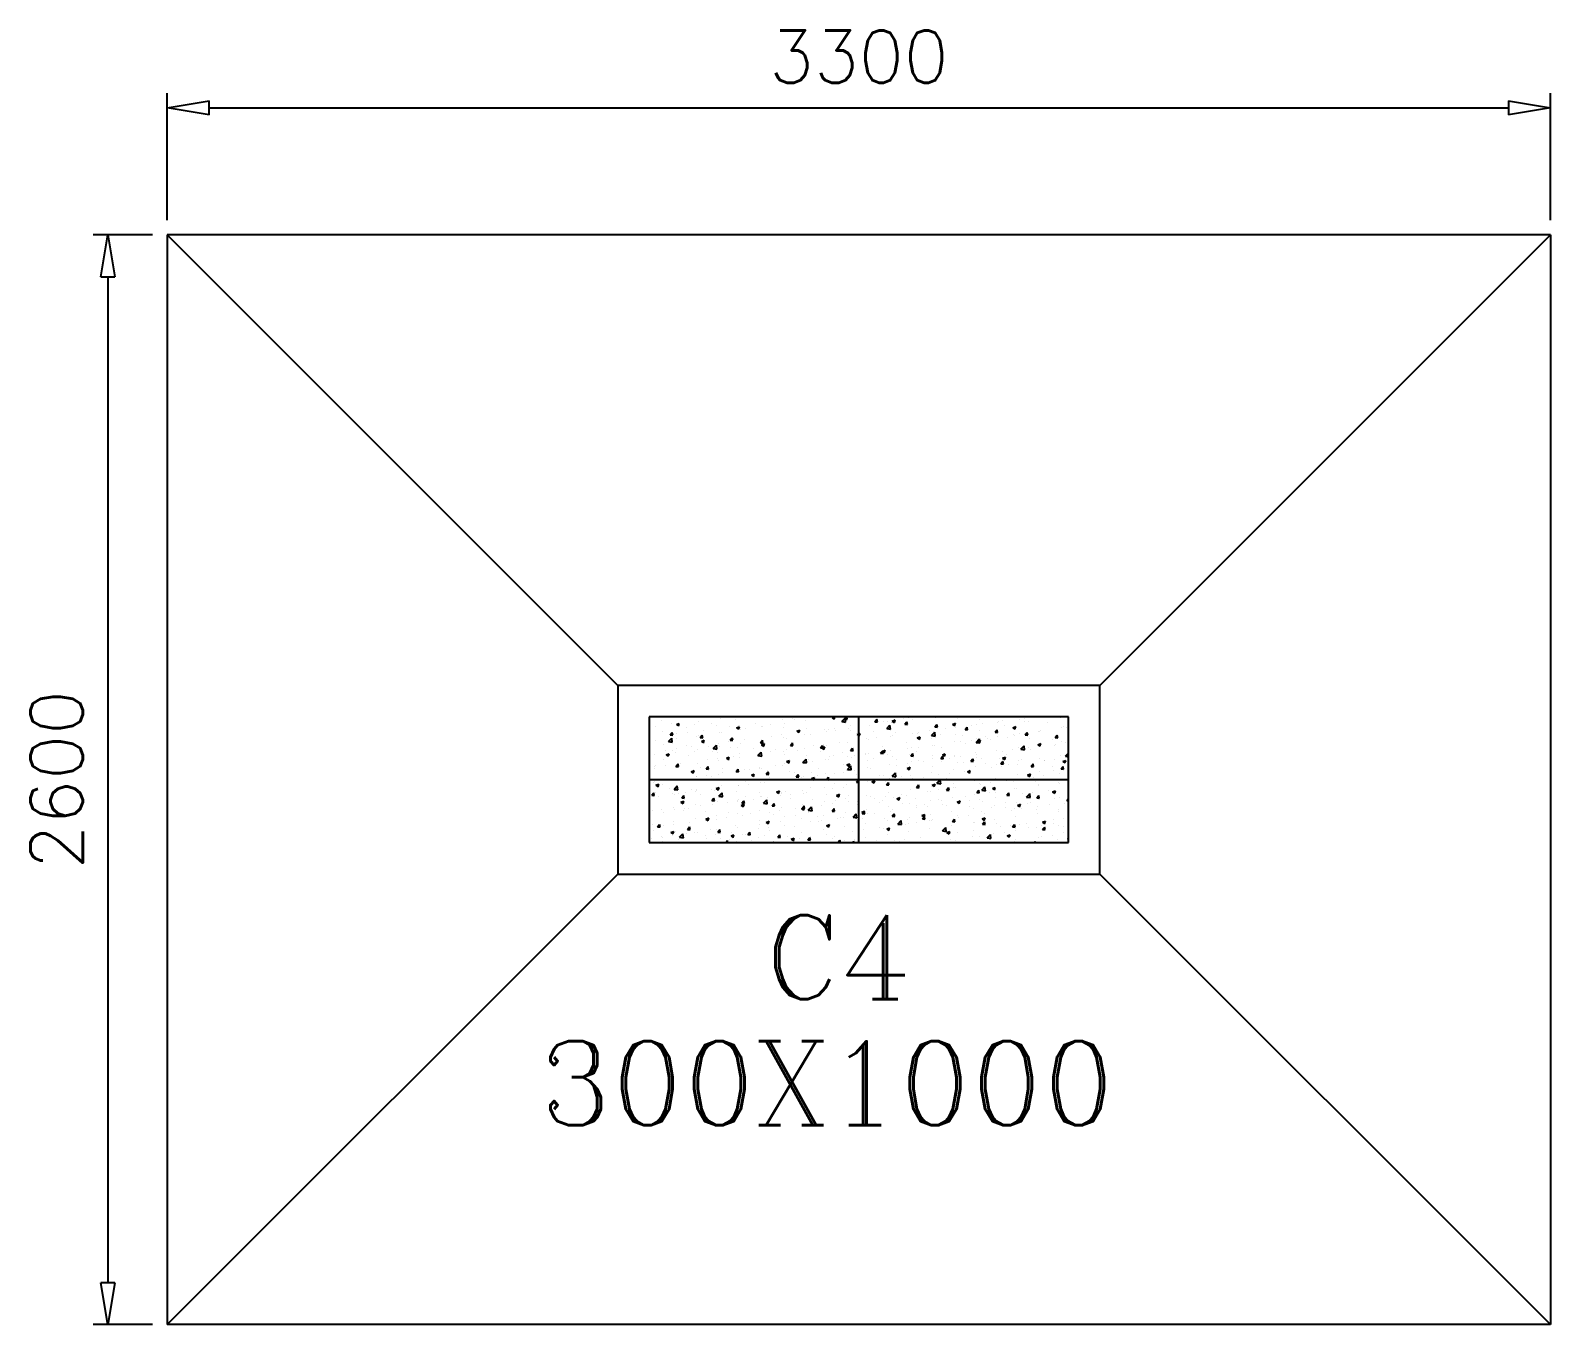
# Model space of a CAD drawing. Header units: millimetres. Extents: x 331487 to 517269, y 198509 to 399936.
# Drawn here: x 420098 to 423724, y 315104 to 318191 of the extents above; entities that cross this region are included whole.
import ezdxf

# ---------------------------------------------------------------- set-up
doc = ezdxf.new("R2010")
doc.units = ezdxf.units.MM
doc.header["$MEASUREMENT"] = 0
doc.layers.add('COLUMN', color=6, linetype='Continuous')
doc.layers.add('FOOTING', color=5, linetype='Continuous')
doc.styles.add('RC', font='romanc.shx', dxfattribs={"height": 200})
doc.styles.add('RO', font='romans.shx', dxfattribs={"height": 125})

# ---------------------------------------------------------------- blocks, each defined once
blk = doc.blocks.new('_ClosedBlank')
at = {"color": 0, "linetype": 'ByBlock', "lineweight": -2}
for p, q in [((-1, 0.167), (0, 0)), ((-1, 0.167), (-1, -0.167)), ((0, 0), (-1, -0.167))]:
    blk.add_line(p, q, dxfattribs=at)

msp = doc.modelspace()

# ---------------------------------------------------------------- linework, layer by layer
at = {"layer": 'COLUMN'}
for p, q in [((422574.3, 316553.5), (421574.3, 316553.5)), ((421574.3, 316553.5), (421574.3, 316253.5)), ((422574.3, 316253.5), (422574.3, 316553.5)), ((421574.3, 316253.5), (422574.3, 316253.5))]:
    msp.add_line(p, q, dxfattribs=at)
at = {"layer": 'COLUMN', "color": 2, "linetype": 'Continuous'}
for p, q in [((421602.8, 316544.4), (421602.8, 316544.4)), ((421665.9, 316552.7), (421665.9, 316552.7)), ((421692.2, 316543.3), (421692.2, 316543.3)), ((421743.5, 316550.3), (421743.5, 316550.3)), ((421780.2, 316548.3), (421780.2, 316548.3)), ((421891.7, 316546.5), (421891.7, 316546.5)), ((421916.8, 316549.7), (421916.8, 316549.7)), ((421920.8, 316546.4), (421920.8, 316546.4)), ((421946.6, 316544.4), (421946.6, 316544.4)), ((421998.6, 316551.9), (421998.6, 316551.9)), ((422010.3, 316551.5), (422015.5, 316553.5)), ((422010.3, 316551.5), (422015.3, 316548.2)), ((422015.3, 316548.2), (422017.1, 316553.5)), ((422033.8, 316542.3), (422041.6, 316550.4)), ((422033.8, 316542.3), (422042.7, 316540.9)), ((422040.6, 316548.3), (422045, 316553.5)), ((422040.6, 316548.3), (422046.6, 316547.8)), ((422042.7, 316540.9), (422041.6, 316550.4)), ((422046.6, 316547.8), (422045.6, 316553.5)), ((422112.4, 316542), (422117.2, 316547.8)), ((422118.4, 316541.5), (422117.2, 316547.8)), ((422142.6, 316543.5), (422142.6, 316543.5)), ((422154, 316543.5), (422161, 316546.2)), ((422154, 316543.5), (422159, 316540.2)), ((422159, 316540.2), (422161, 316546.2)), ((422180.5, 316548.5), (422180.5, 316548.5)), ((422192.3, 316551.4), (422192.3, 316551.4)), ((422202.5, 316546.6), (422202.5, 316546.6)), ((422202.9, 316553.4), (422202.9, 316553.4)), ((422253, 316553), (422253, 316553)), ((422256.3, 316551.1), (422256.3, 316551.1)), ((422309.7, 316548.9), (422309.7, 316548.9)), ((422363, 316546.6), (422363, 316546.6)), ((422406.3, 316542.2), (422406.3, 316542.2)), ((422416.4, 316544.3), (422416.4, 316544.3)), ((422457.5, 316548.1), (422457.5, 316548.1)), ((422469.4, 316550.6), (422469.4, 316550.6)), ((422502.1, 316553.3), (422502.1, 316553.3)), ((422538.1, 316551.8), (422538.1, 316551.8)), ((422555.5, 316551), (422555.5, 316551)), ((421574.7, 316540.8), (421574.7, 316540.8)), ((421589.8, 316529.4), (421589.8, 316529.4)), ((421605.3, 316518.3), (421605.3, 316518.3)), ((421624.2, 316510.7), (421629, 316516.5)), ((421624.2, 316510.7), (421630.1, 316510.2)), ((421628.1, 316538.5), (421628.1, 316538.5)), ((421630.1, 316510.2), (421629, 316516.5)), ((421638.9, 316535.3), (421645.9, 316538)), ((421638.9, 316535.3), (421643.8, 316531.9)), ((421639.6, 316513.3), (421639.6, 316513.3)), ((421640.3, 316535.8), (421640.3, 316535.8)), ((421643.8, 316531.9), (421645.9, 316538)), ((421663.6, 316528.3), (421663.6, 316528.3)), ((421664.7, 316516.6), (421664.7, 316516.6)), ((421681.5, 316536.3), (421681.5, 316536.3)), ((421687.6, 316506.3), (421687.6, 316506.3)), ((421691, 316510), (421691, 316510)), ((421695.9, 316504.5), (421700.7, 316510.2)), ((421701.9, 316503.9), (421700.7, 316510.2)), ((421702.5, 316521.5), (421702.5, 316521.5)), ((421721.9, 316538.3), (421721.9, 316538.3)), ((421734.9, 316534), (421734.9, 316534)), ((421742.3, 316517.1), (421742.3, 316517.1)), ((421745.9, 316516.3), (421745.9, 316516.3)), ((421765.7, 316529.9), (421765.7, 316529.9)), ((421782.6, 316527.3), (421789.6, 316530)), ((421782.6, 316527.3), (421787.5, 316523.9)), ((421787.5, 316523.9), (421789.6, 316530)), ((421788.2, 316531.8), (421788.2, 316531.8)), ((421790.7, 316533.2), (421790.7, 316533.2)), ((421792.8, 316523.5), (421792.8, 316523.5)), ((421804.2, 316526.3), (421804.2, 316526.3)), ((421828.6, 316538.1), (421828.6, 316538.1)), ((421841.6, 316529.5), (421841.6, 316529.5)), ((421844.8, 316531), (421844.8, 316531)), ((421862.5, 316536.4), (421862.5, 316536.4)), ((421865.4, 316507), (421865.4, 316507)), ((421890.5, 316510.3), (421890.5, 316510.3)), ((421895, 316527.2), (421895, 316527.2)), ((421896.1, 316538), (421896.1, 316538)), ((421926.3, 316519.3), (421933.3, 316522)), ((421926.3, 316519.3), (421931.3, 316515.9)), ((421928.3, 316515.3), (421928.3, 316515.3)), ((421931.3, 316515.9), (421933.3, 316522)), ((421945.4, 316511.1), (421945.4, 316511.1)), ((421948.4, 316525), (421948.4, 316525)), ((421959, 316511.4), (421959, 316511.4)), ((421991.5, 316523.6), (421991.5, 316523.6)), ((421997.4, 316518.6), (421997.4, 316518.6)), ((422001.8, 316522.7), (422001.8, 316522.7)), ((422016.5, 316526.9), (422016.5, 316526.9)), ((422017.4, 316521.4), (422017.4, 316521.4)), ((422048.7, 316525.7), (422048.7, 316525.7)), ((422054.4, 316531.9), (422054.4, 316531.9)), ((422055.2, 316520.5), (422055.2, 316520.5)), ((422070, 316511.3), (422077, 316514)), ((422070, 316511.3), (422075, 316507.9)), ((422075, 316507.9), (422077, 316514)), ((422075.7, 316531.4), (422075.7, 316531.4)), ((422099.2, 316532.1), (422099.2, 316532.1)), ((422108.5, 316518.2), (422108.5, 316518.2)), ((422112.4, 316542), (422118.4, 316541.5)), ((422117.6, 316540.2), (422117.6, 316540.2)), ((422134, 316541.4), (422134, 316541.4)), ((422140.6, 316525.7), (422148.3, 316533.9)), ((422140.6, 316525.8), (422149.5, 316524.4)), ((422149.5, 316524.4), (422148.4, 316533.9)), ((422149.9, 316506.3), (422149.9, 316506.3)), ((422151.2, 316539.5), (422151.2, 316539.5)), ((422154.2, 316509), (422154.2, 316509)), ((422161.9, 316516), (422161.9, 316516)), ((422184.1, 316535.8), (422188.9, 316541.5)), ((422184.1, 316535.8), (422190.1, 316535.2)), ((422190.1, 316535.2), (422188.9, 316541.5)), ((422201.3, 316513.3), (422201.3, 316513.3)), ((422213.7, 316503.3), (422220.7, 316505.9)), ((422215.3, 316513.7), (422215.3, 316513.7)), ((422217.3, 316517.4), (422217.3, 316517.4)), ((422218.7, 316499.9), (422220.7, 316505.9)), ((422242.4, 316520.7), (422242.4, 316520.7)), ((422247.3, 316509.2), (422255.1, 316517.3)), ((422247.3, 316509.2), (422256.2, 316507.8)), ((422251.8, 316519.7), (422251.8, 316519.7)), ((422256.2, 316507.8), (422255.1, 316517.3)), ((422255.8, 316529.5), (422260.6, 316535.2)), ((422255.8, 316529.5), (422261.8, 316529)), ((422261.8, 316529), (422260.6, 316535.2)), ((422268.7, 316511.5), (422268.7, 316511.5)), ((422280.2, 316525.6), (422280.2, 316525.6)), ((422297.7, 316535.5), (422304.7, 316538.2)), ((422297.7, 316535.5), (422302.7, 316532.2)), ((422302.7, 316532.2), (422304.7, 316538.2)), ((422303.7, 316527.2), (422303.7, 316527.2)), ((422304.8, 316511.8), (422304.8, 316511.8)), ((422322.1, 316509.2), (422322.1, 316509.2)), ((422327.6, 316523.2), (422332.4, 316528.9)), ((422327.6, 316523.2), (422333.5, 316522.7)), ((422333.5, 316522.7), (422332.4, 316528.9)), ((422343.4, 316534), (422343.4, 316534)), ((422355.1, 316534.2), (422355.1, 316534.2)), ((422363.1, 316521.8), (422363.1, 316521.8)), ((422368.4, 316537.3), (422368.4, 316537.3)), ((422375.4, 316506.9), (422375.4, 316506.9)), ((422399.3, 316516.9), (422404.1, 316522.7)), ((422399.3, 316516.9), (422405.3, 316516.4)), ((422405.3, 316516.4), (422404.1, 316522.7)), ((422404.4, 316507.4), (422404.4, 316507.4)), ((422405.6, 316540.6), (422405.6, 316540.6)), ((422421.5, 316531.8), (422421.5, 316531.8)), ((422441.4, 316527.5), (422448.5, 316530.2)), ((422441.4, 316527.5), (422446.4, 316524.1)), ((422443.1, 316511.1), (422443.1, 316511.1)), ((422445.4, 316509.8), (422445.4, 316509.8)), ((422446.4, 316524.1), (422448.4, 316530.2)), ((422456.3, 316514.9), (422456.3, 316514.9)), ((422468.2, 316514.4), (422468.2, 316514.4)), ((422469.8, 316542.1), (422469.8, 316542.1)), ((422471, 316510.7), (422475.8, 316516.4)), ((422471, 316510.7), (422477, 316510.1)), ((422477, 316510.1), (422475.8, 316516.4)), ((422479.8, 316541.8), (422479.8, 316541.8)), ((422503.7, 316519.8), (422503.7, 316519.8)), ((422506, 316519.4), (422506, 316519.4)), ((422507.6, 316521.9), (422507.6, 316521.9)), ((422523.2, 316539.8), (422523.2, 316539.8)), ((422542.7, 316504.4), (422547.6, 316510.1)), ((422548.7, 316503.9), (422547.5, 316510.1)), ((422558.2, 316528.3), (422558.2, 316528.3)), ((422562.1, 316529.8), (422562.1, 316529.8)), ((422569.2, 316527.7), (422569.2, 316527.7)), ((421576.3, 316476.2), (421576.3, 316476.2)), ((421576.5, 316504.9), (421576.5, 316504.9)), ((421588.5, 316496.1), (421588.5, 316496.1)), ((421608.6, 316487.4), (421608.6, 316487.4)), ((421613.3, 316473.8), (421613.3, 316473.8)), ((421620.2, 316494.5), (421628, 316502.7)), ((421620.2, 316494.5), (421629.1, 316493.2)), ((421629.1, 316493.2), (421628, 316502.7)), ((421629.2, 316496.3), (421629.2, 316496.3)), ((421629.7, 316474), (421629.7, 316474)), ((421638.3, 316477.1), (421638.3, 316477.1)), ((421639.1, 316502.5), (421639.1, 316502.5)), ((421662, 316485.2), (421662, 316485.2)), ((421676.2, 316482.1), (421676.2, 316482.1)), ((421683.1, 316471.7), (421683.1, 316471.7)), ((421689.8, 316476.7), (421689.8, 316476.7)), ((421695.9, 316504.5), (421701.9, 316503.9)), ((421698.6, 316495), (421705.6, 316497.7)), ((421698.6, 316495), (421703.5, 316491.7)), ((421703.5, 316491.7), (421705.6, 316497.7)), ((421715.4, 316482.9), (421715.4, 316482.9)), ((421725.8, 316471.3), (421725.8, 316471.3)), ((421726.9, 316478), (421734.7, 316486.1)), ((421726.9, 316478), (421735.8, 316476.6)), ((421735.8, 316476.6), (421734.7, 316486.1)), ((421739.4, 316490.4), (421739.4, 316490.4)), ((421741.1, 316483.8), (421741.1, 316483.8)), ((421764.4, 316493.7), (421764.4, 316493.7)), ((421767.6, 316498.2), (421772.4, 316503.9)), ((421767.6, 316498.2), (421773.6, 316497.7)), ((421768.8, 316480.7), (421768.8, 316480.7)), ((421773.6, 316497.7), (421772.4, 316503.9)), ((421784.1, 316481.3), (421784.1, 316481.3)), ((421791.6, 316490.2), (421791.6, 316490.2)), ((421802.3, 316498.7), (421802.3, 316498.7)), ((421822.2, 316478.4), (421822.2, 316478.4)), ((421839.3, 316491.9), (421844.2, 316497.7)), ((421839.3, 316491.9), (421845.3, 316491.4)), ((421842.3, 316487), (421849.3, 316489.7)), ((421842.3, 316487), (421847.2, 316483.7)), ((421842.4, 316491.3), (421842.4, 316491.3)), ((421843.6, 316497.7), (421843.6, 316497.7)), ((421845.3, 316491.4), (421844.2, 316497.7)), ((421847.2, 316483.7), (421849.3, 316489.7)), ((421864.2, 316470.9), (421864.2, 316470.9)), ((421875.5, 316476.1), (421875.5, 316476.1)), ((421893.7, 316471.4), (421893.7, 316471.4)), ((421894.9, 316504.7), (421894.9, 316504.7)), ((421900.7, 316501.4), (421900.7, 316501.4)), ((421902, 316475.9), (421902, 316475.9)), ((421911.1, 316485.6), (421915.9, 316491.4)), ((421911.1, 316485.6), (421917, 316485.1)), ((421917, 316485.1), (421915.9, 316491.4)), ((421928.9, 316473.9), (421928.9, 316473.9)), ((421944.2, 316477.8), (421944.2, 316477.8)), ((421965.2, 316484.2), (421965.2, 316484.2)), ((421982.3, 316471.6), (421982.3, 316471.6)), ((421982.8, 316479.4), (421987.6, 316485.1)), ((421982.8, 316479.4), (421988.8, 316478.8)), ((421986, 316479), (421993, 316481.7)), ((421986, 316479), (421991, 316475.7)), ((421988.8, 316478.8), (421987.6, 316485.1)), ((421990.2, 316487.5), (421990.2, 316487.5)), ((421990.9, 316475.7), (421993, 316481.7)), ((421996.1, 316485.3), (421996.1, 316485.3)), ((422028.1, 316492.4), (422028.1, 316492.4)), ((422047.5, 316492.4), (422047.5, 316492.4)), ((422054.5, 316473.1), (422059.3, 316478.8)), ((422054.5, 316473.1), (422060.5, 316472.6)), ((422060.5, 316472.6), (422059.3, 316478.8)), ((422071.5, 316471.7), (422071.5, 316471.7)), ((422091.3, 316500.8), (422091.3, 316500.8)), ((422098, 316498.8), (422098, 316498.8)), ((422116.3, 316504.1), (422116.3, 316504.1)), ((422126.2, 316466.8), (422131.1, 316472.6)), ((422129.7, 316471), (422136.7, 316473.7)), ((422129.7, 316471), (422134.7, 316467.7)), ((422129.9, 316481.7), (422129.9, 316481.7)), ((422132.2, 316466.3), (422131.1, 316472.6)), ((422134.7, 316467.7), (422136.7, 316473.7)), ((422148.7, 316473), (422148.7, 316473)), ((422188.2, 316491.7), (422188.2, 316491.7)), ((422191, 316477.9), (422191, 316477.9)), ((422200.1, 316480), (422200.1, 316480)), ((422212.1, 316469.8), (422212.1, 316469.8)), ((422213.7, 316503.3), (422218.7, 316499.9)), ((422216, 316481.2), (422216, 316481.2)), ((422246.5, 316501.8), (422246.5, 316501.8)), ((422250.6, 316486.4), (422250.6, 316486.4)), ((422253.9, 316486.2), (422253.9, 316486.2)), ((422270.5, 316479.8), (422270.5, 316479.8)), ((422302.5, 316493.9), (422302.5, 316493.9)), ((422317.1, 316494.5), (422317.1, 316494.5)), ((422328.8, 316489.8), (422328.8, 316489.8)), ((422342.1, 316497.8), (422342.1, 316497.8)), ((422353.9, 316501), (422353.9, 316501)), ((422354, 316492.6), (422361.8, 316500.8)), ((422354, 316492.6), (422362.9, 316491.3)), ((422357.4, 316495.3), (422364.4, 316497.9)), ((422357.4, 316495.3), (422362.4, 316491.9)), ((422362.9, 316491.3), (422361.8, 316500.8)), ((422362.4, 316491.9), (422364.4, 316497.9)), ((422380, 316502.8), (422380, 316502.8)), ((422387.1, 316499.8), (422387.1, 316499.8)), ((422403.2, 316474.1), (422403.2, 316474.1)), ((422416.8, 316471.7), (422416.8, 316471.7)), ((422428.8, 316504.7), (422428.8, 316504.7)), ((422441.9, 316475), (422441.9, 316475)), ((422455.1, 316481.6), (422455.1, 316481.6)), ((422460.7, 316476.1), (422468.5, 316484.2)), ((422460.7, 316476.1), (422469.6, 316474.7)), ((422469.6, 316474.7), (422468.5, 316484.2)), ((422479.7, 316480), (422479.7, 316480)), ((422482.2, 316502.4), (422482.2, 316502.4)), ((422483.6, 316474.8), (422483.6, 316474.8)), ((422501.1, 316487.2), (422508.1, 316489.9)), ((422501.1, 316487.2), (422506.1, 316483.9)), ((422506.1, 316483.9), (422508.1, 316489.9)), ((422506.4, 316488.6), (422506.4, 316488.6)), ((422535.6, 316500.2), (422535.6, 316500.2)), ((422541.9, 316484.8), (422541.9, 316484.8)), ((422542.7, 316504.4), (422548.7, 316503.9)), ((422542.9, 316488.3), (422542.9, 316488.3)), ((422556.9, 316495), (422556.9, 316495)), ((422567.9, 316491.6), (422567.9, 316491.6)), ((421587, 316434.4), (421587, 316434.4)), ((421587.3, 316462.8), (421587.3, 316462.8)), ((421588.7, 316436.6), (421588.7, 316436.6)), ((421609.1, 316451.3), (421609.1, 316451.3)), ((421612, 316437.7), (421612, 316437.7)), ((421614.5, 316462.8), (421621.5, 316465.5)), ((421614.5, 316462.8), (421619.5, 316459.4)), ((421619.5, 316459.4), (421621.5, 316465.5)), ((421636.6, 316435.9), (421636.6, 316435.9)), ((421637.8, 316469.2), (421637.8, 316469.2)), ((421638, 316435.5), (421642.9, 316441.3)), ((421638, 316435.5), (421644, 316435)), ((421642.1, 316434.3), (421642.1, 316434.3)), ((421644, 316435), (421642.9, 316441.3)), ((421649.9, 316442.7), (421649.9, 316442.7)), ((421667.4, 316461.3), (421667.4, 316461.3)), ((421688.6, 316443.4), (421688.6, 316443.4)), ((421709.8, 316429.2), (421714.6, 316435)), ((421713.1, 316451), (421713.1, 316451)), ((421715.7, 316428.7), (421714.6, 316435)), ((421736.5, 316469.5), (421736.5, 316469.5)), ((421738.1, 316454.3), (421738.1, 316454.3)), ((421739.9, 316450.5), (421739.9, 316450.5)), ((421758.2, 316454.8), (421765.2, 316457.5)), ((421758.2, 316454.8), (421763.2, 316451.4)), ((421763.2, 316451.4), (421765.2, 316457.5)), ((421776, 316459.3), (421776, 316459.3)), ((421789.9, 316467.2), (421789.9, 316467.2)), ((421790.4, 316456.9), (421790.4, 316456.9)), ((421833.6, 316461.4), (421841.4, 316469.6)), ((421833.6, 316461.4), (421842.5, 316460.1)), ((421839.1, 316467.6), (421839.1, 316467.6)), ((421842.5, 316460.1), (421841.4, 316469.6)), ((421842.3, 316464.4), (421842.3, 316464.4)), ((421843.2, 316465), (421843.2, 316465)), ((421875.7, 316436.4), (421875.7, 316436.4)), ((421892.5, 316438.1), (421892.5, 316438.1)), ((421896.6, 316462.7), (421896.6, 316462.7)), ((421896.6, 316441.7), (421896.6, 316441.7)), ((421902, 316446.8), (421909, 316449.5)), ((421902, 316446.8), (421906.9, 316443.4)), ((421906.9, 316443.4), (421909, 316449.4)), ((421938.9, 316444.7), (421938.9, 316444.7)), ((421940.4, 316444.9), (421948.2, 316453)), ((421940.4, 316444.9), (421949.3, 316443.5)), ((421943, 316444.5), (421943, 316444.5)), ((421949.3, 316443.5), (421948.2, 316453)), ((421950, 316460.5), (421950, 316460.5)), ((421954.9, 316451.7), (421954.9, 316451.7)), ((421963.9, 316448), (421963.9, 316448)), ((421994.9, 316452), (421994.9, 316452)), ((422001.8, 316453), (422001.8, 316453)), ((422003.4, 316458.2), (422003.4, 316458.2)), ((422013.2, 316461.7), (422013.2, 316461.7)), ((422035.7, 316469.4), (422035.7, 316469.4)), ((422037.2, 316439.8), (422037.2, 316439.8)), ((422045.7, 316438.8), (422052.7, 316441.4)), ((422045.7, 316438.8), (422050.6, 316435.4)), ((422046.3, 316459.1), (422046.3, 316459.1)), ((422047.1, 316428.3), (422054.9, 316436.5)), ((422050.6, 316435.4), (422052.7, 316441.4)), ((422056, 316427), (422054.9, 316436.5)), ((422056.8, 316455.9), (422056.8, 316455.9)), ((422065, 316461.3), (422065, 316461.3)), ((422089.1, 316467.1), (422089.1, 316467.1)), ((422090, 316464.6), (422090, 316464.6)), ((422095.5, 316449.8), (422095.5, 316449.8)), ((422096.8, 316465.5), (422096.8, 316465.5)), ((422110.1, 316453.7), (422110.1, 316453.7)), ((422126.2, 316466.8), (422132.2, 316466.3)), ((422127.9, 316469.6), (422127.9, 316469.6)), ((422142.4, 316464.9), (422142.4, 316464.9)), ((422147.5, 316439.7), (422147.5, 316439.7)), ((422153.8, 316459.8), (422153.8, 316459.8)), ((422163.5, 316451.4), (422163.5, 316451.4)), ((422164.7, 316438.5), (422164.7, 316438.5)), ((422189.4, 316430.7), (422196.4, 316433.4)), ((422189.7, 316441.8), (422189.7, 316441.8)), ((422194.4, 316427.4), (422196.4, 316433.4)), ((422195.8, 316462.6), (422195.8, 316462.6)), ((422198, 316460.5), (422202.8, 316466.3)), ((422198, 316460.5), (422204, 316460)), ((422198.8, 316446.7), (422198.8, 316446.7)), ((422204, 316460), (422202.8, 316466.3)), ((422216.9, 316449.2), (422216.9, 316449.2)), ((422227.6, 316446.8), (422227.6, 316446.8)), ((422249.2, 316460.4), (422249.2, 316460.4)), ((422249.4, 316453.1), (422249.4, 316453.1)), ((422250.3, 316434.8), (422250.3, 316434.8)), ((422269.7, 316454.3), (422274.5, 316460)), ((422269.7, 316454.3), (422275.7, 316453.7)), ((422270.3, 316446.9), (422270.3, 316446.9)), ((422273.4, 316463), (422280.4, 316465.7)), ((422273.4, 316463), (422278.4, 316459.6)), ((422275.7, 316453.7), (422274.5, 316460)), ((422278.4, 316459.6), (422280.4, 316465.7)), ((422290.8, 316455.1), (422290.8, 316455.1)), ((422301.3, 316460.6), (422301.3, 316460.6)), ((422302.6, 316458.1), (422302.6, 316458.1)), ((422308.7, 316444.8), (422308.7, 316444.8)), ((422315.8, 316458.4), (422315.8, 316458.4)), ((422323.7, 316444.7), (422323.7, 316444.7)), ((422341.4, 316448), (422346.2, 316453.7)), ((422341.4, 316448), (422347.4, 316447.5)), ((422347.4, 316447.5), (422346.2, 316453.7)), ((422351.4, 316434.4), (422351.4, 316434.4)), ((422352.6, 316467.7), (422352.6, 316467.7)), ((422353.7, 316463.4), (422353.7, 316463.4)), ((422356, 316455.8), (422356, 316455.8)), ((422367, 316454.8), (422367, 316454.8)), ((422377.1, 316442.4), (422377.1, 316442.4)), ((422401.9, 316440.8), (422401.9, 316440.8)), ((422409.4, 316453.6), (422409.4, 316453.6)), ((422413.2, 316441.7), (422418, 316447.5)), ((422413.2, 316441.7), (422419.1, 316441.2)), ((422415.6, 316435.5), (422415.6, 316435.5)), ((422417.1, 316455), (422424.1, 316457.7)), ((422417.1, 316455), (422422.1, 316451.6)), ((422419.1, 316441.2), (422418, 316447.4)), ((422422.1, 316451.6), (422424.1, 316457.7)), ((422425.3, 316464.8), (422425.3, 316464.8)), ((422430.4, 316440.2), (422430.4, 316440.2)), ((422453.4, 316440.5), (422453.4, 316440.5)), ((422453.9, 316448.3), (422453.9, 316448.3)), ((422462.7, 316451.3), (422462.7, 316451.3)), ((422483.8, 316437.9), (422483.8, 316437.9)), ((422484.9, 316435.4), (422489.7, 316441.2)), ((422484.9, 316435.4), (422490.9, 316434.9)), ((422490.9, 316434.9), (422489.7, 316441.2)), ((422505.2, 316455.3), (422505.2, 316455.3)), ((422516.1, 316449.1), (422516.1, 316449.1)), ((422516.6, 316448.8), (422516.6, 316448.8)), ((422537.2, 316435.7), (422537.2, 316435.7)), ((422541.6, 316452.1), (422541.6, 316452.1)), ((422555.7, 316461.7), (422555.7, 316461.7)), ((422556.6, 316429.2), (422561.4, 316434.9)), ((422560.8, 316447), (422567.8, 316449.7)), ((422560.8, 316447), (422565.8, 316443.6)), ((422562.6, 316428.6), (422561.4, 316434.9)), ((422565.8, 316443.6), (422567.8, 316449.7)), ((422567.5, 316459.5), (422574.3, 316466.7)), ((422567.5, 316459.5), (422574.3, 316458.5)), ((422569.5, 316446.8), (422569.5, 316446.8)), ((421585.7, 316398.2), (421585.7, 316398.2)), ((421586.1, 316429.5), (421586.1, 316429.5)), ((421623.6, 316403.2), (421623.6, 316403.2)), ((421635.4, 316402.7), (421635.4, 316402.7)), ((421663.3, 316401.6), (421663.3, 316401.6)), ((421674.2, 316422.5), (421681.2, 316425.2)), ((421674.2, 316422.5), (421679.2, 316419.2)), ((421679.2, 316419.2), (421681.2, 316425.2)), ((421686.8, 316411.5), (421686.8, 316411.5)), ((421687.3, 316410.1), (421687.3, 316410.1)), ((421695.5, 316432.1), (421695.5, 316432.1)), ((421709.8, 316429.2), (421715.7, 316428.7)), ((421711.8, 316414.8), (421711.8, 316414.8)), ((421721.6, 316411.7), (421721.6, 316411.7)), ((421738.7, 316417.2), (421738.7, 316417.2)), ((421748.9, 316429.8), (421748.9, 316429.8)), ((421749.7, 316419.8), (421749.7, 316419.8)), ((421779.9, 316421.7), (421779.9, 316421.7)), ((421781.5, 316423), (421786.3, 316428.7)), ((421781.5, 316423), (421787.5, 316422.4)), ((421787.5, 316422.4), (421786.3, 316428.7)), ((421789.2, 316423.6), (421789.2, 316423.6)), ((421802.3, 316427.6), (421802.3, 316427.6)), ((421803.9, 316399.7), (421803.9, 316399.7)), ((421812.8, 316428.1), (421812.8, 316428.1)), ((421817.9, 316414.5), (421824.9, 316417.2)), ((421817.9, 316414.5), (421822.9, 316411.2)), ((421822.9, 316411.2), (421824.9, 316417.2)), ((421837.9, 316431.4), (421837.9, 316431.4)), ((421838.3, 316431.7), (421838.3, 316431.7)), ((421839.9, 316397.8), (421839.9, 316397.8)), ((421841.1, 316431.1), (421841.1, 316431.1)), ((421853.2, 316416.7), (421858, 316422.4)), ((421853.2, 316416.7), (421859.2, 316416.2)), ((421855.6, 316425.3), (421855.6, 316425.3)), ((421859.2, 316416.2), (421858, 316422.4)), ((421862.2, 316409.7), (421862.2, 316409.7)), ((421891.3, 316404.8), (421891.3, 316404.8)), ((421909, 316423.1), (421909, 316423.1)), ((421912.6, 316405.3), (421912.6, 316405.3)), ((421920.5, 316419.7), (421920.5, 316419.7)), ((421924.9, 316410.4), (421929.8, 316416.2)), ((421924.9, 316410.4), (421930.9, 316409.9)), ((421930.9, 316409.9), (421929.8, 316416.2)), ((421937.6, 316408.6), (421937.6, 316408.6)), ((421941.8, 316411.2), (421941.8, 316411.2)), ((421961.6, 316406.5), (421968.6, 316409.2)), ((421961.6, 316406.5), (421966.6, 316403.1)), ((421962.4, 316420.8), (421962.4, 316420.8)), ((421966.6, 316403.1), (421968.6, 316409.2)), ((421975.5, 316413.6), (421975.5, 316413.6)), ((421978.9, 316429.7), (421978.9, 316429.7)), ((421993.7, 316418.7), (421993.7, 316418.7)), ((421996.7, 316404.1), (422001.5, 316409.9)), ((421996.7, 316404.1), (422002.7, 316403.6)), ((422002.6, 316403.6), (422001.5, 316409.9)), ((422015.8, 316418.6), (422015.8, 316418.6)), ((422038.6, 316421.9), (422038.6, 316421.9)), ((422045.1, 316425.8), (422045.1, 316425.8)), ((422047.1, 316428.3), (422056, 316427)), ((422063.7, 316425.2), (422063.7, 316425.2)), ((422068.4, 316397.9), (422073.2, 316403.6)), ((422068.4, 316397.9), (422074.4, 316397.3)), ((422069.2, 316416.3), (422069.2, 316416.3)), ((422074.4, 316397.3), (422073.2, 316403.6)), ((422075.4, 316404.8), (422075.4, 316404.8)), ((422094.3, 316398.9), (422094.3, 316398.9)), ((422095.6, 316432.2), (422095.6, 316432.2)), ((422101.6, 316430.2), (422101.6, 316430.2)), ((422105.4, 316398.5), (422112.4, 316401.2)), ((422105.4, 316398.5), (422110.3, 316395.1)), ((422110.3, 316395.1), (422112.4, 316401.2)), ((422122.5, 316414), (422122.5, 316414)), ((422133.7, 316414.8), (422133.7, 316414.8)), ((422138.4, 316399), (422138.4, 316399)), ((422140.1, 316391.6), (422144.9, 316397.3)), ((422146.1, 316391.1), (422144.9, 316397.3)), ((422146.3, 316406.4), (422146.3, 316406.4)), ((422153.8, 316411.8), (422161.6, 316419.9)), ((422153.8, 316411.8), (422162.7, 316410.4)), ((422162.7, 316410.4), (422161.6, 316419.9)), ((422163.4, 316402.3), (422163.4, 316402.3)), ((422175.9, 316411.8), (422175.9, 316411.8)), ((422189.4, 316430.7), (422194.4, 316427.4)), ((422192, 316424.8), (422192, 316424.8)), ((422197.6, 316413.4), (422197.6, 316413.4)), ((422201.3, 316407.3), (422201.3, 316407.3)), ((422229.3, 316409.5), (422229.3, 316409.5)), ((422248.1, 316419.8), (422248.1, 316419.8)), ((422260.5, 316395.2), (422268.3, 316403.4)), ((422264.5, 316415.6), (422264.5, 316415.6)), ((422269.4, 316393.9), (422268.3, 316403.4)), ((422282.7, 316407.3), (422282.7, 316407.3)), ((422289.5, 316418.9), (422289.5, 316418.9)), ((422300.1, 316427.3), (422300.1, 316427.3)), ((422327.4, 316423.9), (422327.4, 316423.9)), ((422333.1, 316422.7), (422340.1, 316425.4)), ((422333.1, 316422.7), (422338.1, 316419.4)), ((422336.1, 316405), (422336.1, 316405)), ((422338.1, 316419.4), (422340.1, 316425.4)), ((422350.2, 316401.1), (422350.2, 316401.1)), ((422389.5, 316402.8), (422389.5, 316402.8)), ((422390.5, 316432.2), (422390.5, 316432.2)), ((422400.7, 316407.5), (422400.7, 316407.5)), ((422421.2, 316405.2), (422421.2, 316405.2)), ((422427.1, 316401.1), (422427.1, 316401.1)), ((422442.8, 316400.5), (422442.8, 316400.5)), ((422452.7, 316415), (422452.7, 316415)), ((422476.8, 316414.7), (422483.8, 316417.4)), ((422476.8, 316414.7), (422481.8, 316411.4)), ((422479.5, 316415.2), (422479.5, 316415.2)), ((422481.8, 316411.4), (422483.8, 316417.4)), ((422490.3, 316409.4), (422490.3, 316409.4)), ((422496.2, 316398.3), (422496.2, 316398.3)), ((422504, 316422), (422504, 316422)), ((422515.3, 316412.7), (422515.3, 316412.7)), ((422537.8, 316425.2), (422537.8, 316425.2)), ((422553.2, 316417.7), (422553.2, 316417.7)), ((422554.5, 316428.4), (422554.5, 316428.4)), ((422556.6, 316429.2), (422562.6, 316428.6)), ((422561.8, 316403.2), (422561.8, 316403.2)), ((421580.2, 316366.6), (421585, 316372.3)), ((421580.2, 316366.6), (421586.2, 316366.1)), ((421583.7, 316363), (421583.7, 316363)), ((421584.9, 316396.2), (421584.9, 316396.2)), ((421586.2, 316366), (421585, 316372.3)), ((421590.2, 316390.3), (421597.2, 316393)), ((421590.2, 316390.3), (421595.2, 316386.9)), ((421590.3, 316372.1), (421590.3, 316372.1)), ((421595.2, 316386.9), (421597.2, 316393)), ((421597.3, 316363.8), (421597.3, 316363.8)), ((421605, 316391.6), (421605, 316391.6)), ((421622.6, 316383.2), (421622.6, 316383.2)), ((421629, 316369.7), (421629, 316369.7)), ((421633.5, 316380.6), (421641.2, 316388.7)), ((421633.5, 316380.6), (421642.4, 316379.2)), ((421634.2, 316369.4), (421634.2, 316369.4)), ((421642.4, 316379.2), (421641.2, 316388.7)), ((421643.7, 316369.8), (421643.7, 316369.8)), ((421651.9, 316360.3), (421656.7, 316366)), ((421657.9, 316359.8), (421656.7, 316366)), ((421660.5, 316372.1), (421660.5, 316372.1)), ((421676, 316381), (421676, 316381)), ((421685.5, 316375.4), (421685.5, 316375.4)), ((421686.1, 316376.9), (421686.1, 316376.9)), ((421687.3, 316379.7), (421687.3, 316379.7)), ((421697.1, 316367.6), (421697.1, 316367.6)), ((421723.4, 316380.4), (421723.4, 316380.4)), ((421729.4, 316378.7), (421729.4, 316378.7)), ((421733.9, 316382.3), (421740.9, 316384.9)), ((421733.9, 316382.3), (421738.9, 316378.9)), ((421737.5, 316383.9), (421737.5, 316383.9)), ((421738.9, 316378.9), (421740.9, 316384.9)), ((421740.2, 316364), (421748, 316372.1)), ((421740.2, 316364), (421749.1, 316362.7)), ((421745.6, 316389.7), (421745.6, 316389.7)), ((421749.1, 316362.7), (421748, 316372.2)), ((421750.5, 316365.3), (421750.5, 316365.3)), ((421782.8, 316376.5), (421782.8, 316376.5)), ((421786.5, 316388.7), (421786.5, 316388.7)), ((421788, 316390.3), (421788, 316390.3)), ((421803.9, 316363), (421803.9, 316363)), ((421811.6, 316392), (421811.6, 316392)), ((421836.2, 316374.2), (421836.2, 316374.2)), ((421838.7, 316364.5), (421838.7, 316364.5)), ((421842.1, 316364.7), (421842.1, 316364.7)), ((421849.4, 316397), (421849.4, 316397)), ((421877.6, 316374.2), (421884.6, 316376.9)), ((421877.6, 316374.2), (421882.6, 316370.9)), ((421882.6, 316370.9), (421884.6, 316376.9)), ((421886.3, 316365.8), (421886.3, 316365.8)), ((421889.5, 316372), (421889.5, 316372)), ((421890, 316371.6), (421890, 316371.6)), ((421900.4, 316374.7), (421900.4, 316374.7)), ((421911.3, 316369.1), (421911.3, 316369.1)), ((421940.6, 316378), (421940.6, 316378)), ((421942.9, 316369.7), (421942.9, 316369.7)), ((421949.2, 316374.1), (421949.2, 316374.1)), ((421958.7, 316384.7), (421958.7, 316384.7)), ((421992.5, 316385.5), (421992.5, 316385.5)), ((421996.3, 316367.5), (421996.3, 316367.5)), ((422012.3, 316382.4), (422012.3, 316382.4)), ((422017.1, 316394.7), (422017.1, 316394.7)), ((422021.3, 316366.2), (422028.3, 316368.9)), ((422021.3, 316366.2), (422026.3, 316362.9)), ((422026.3, 316362.9), (422028.3, 316368.9)), ((422037.4, 316385.7), (422037.4, 316385.7)), ((422043.8, 316392.5), (422043.8, 316392.5)), ((422049.7, 316365.2), (422049.7, 316365.2)), ((422075.2, 316390.7), (422075.2, 316390.7)), ((422093.1, 316365.6), (422093.1, 316365.6)), ((422103.1, 316362.9), (422103.1, 316362.9)), ((422137.1, 316362.9), (422137.1, 316362.9)), ((422140.1, 316391.6), (422146.1, 316391.1)), ((422145.1, 316373.1), (422145.1, 316373.1)), ((422165.1, 316358.2), (422172.1, 316360.9)), ((422170, 316354.9), (422172, 316360.9)), ((422175, 316367.9), (422175, 316367.9)), ((422187.9, 316365.1), (422187.9, 316365.1)), ((422196.4, 316380.1), (422196.4, 316380.1)), ((422211.9, 316385.3), (422216.7, 316391.1)), ((422211.9, 316385.3), (422217.8, 316384.8)), ((422217.8, 316384.8), (422216.7, 316391.1)), ((422238.2, 316376.2), (422238.2, 316376.2)), ((422246.2, 316375.1), (422246.2, 316375.1)), ((422246.9, 316386.5), (422246.9, 316386.5)), ((422249.1, 316390.5), (422256.1, 316393.2)), ((422249.1, 316390.5), (422254, 316387.1)), ((422254, 316387.1), (422256.1, 316393.2)), ((422260.5, 316395.2), (422269.4, 316393.9)), ((422263.2, 316379.5), (422263.2, 316379.5)), ((422283.6, 316379), (422288.4, 316384.8)), ((422283.6, 316379), (422289.6, 316378.5)), ((422289.6, 316378.5), (422288.4, 316384.8)), ((422298.9, 316394), (422298.9, 316394)), ((422301.1, 316384.5), (422301.1, 316384.5)), ((422304.5, 316385.1), (422304.5, 316385.1)), ((422328.5, 316363.2), (422328.5, 316363.2)), ((422349, 316367.8), (422349, 316367.8)), ((422355.3, 316372.8), (422360.1, 316378.5)), ((422355.3, 316372.8), (422361.3, 316372.2)), ((422361.3, 316372.2), (422360.1, 316378.5)), ((422362.8, 316395.1), (422362.8, 316395.1)), ((422364.2, 316392.8), (422364.2, 316392.8)), ((422367.3, 316378.7), (422375.1, 316386.8)), ((422367.3, 316378.7), (422376.2, 316377.3)), ((422376.2, 316377.3), (422375.1, 316386.8)), ((422386.8, 316373.2), (422386.8, 316373.2)), ((422389.3, 316396.1), (422389.3, 316396.1)), ((422392.8, 316382.5), (422399.8, 316385.2)), ((422392.8, 316382.5), (422397.8, 316379.1)), ((422397.8, 316379.1), (422399.8, 316385.2)), ((422399.5, 316374.2), (422399.5, 316374.2)), ((422400.8, 316361.6), (422400.8, 316361.6)), ((422427, 316366.5), (422431.8, 316372.2)), ((422427, 316366.5), (422433, 316366)), ((422433, 316366), (422431.8, 316372.2)), ((422445.1, 316383.2), (422445.1, 316383.2)), ((422451.4, 316381.7), (422451.4, 316381.7)), ((422464, 316369.9), (422464, 316369.9)), ((422474, 316362.1), (422481.8, 316370.2)), ((422474, 316362.1), (422482.9, 316360.8)), ((422482.9, 316360.8), (422481.8, 316370.3)), ((422489, 316373.2), (422489, 316373.2)), ((422498.8, 316360.2), (422503.6, 316366)), ((422502.8, 316388.7), (422502.8, 316388.7)), ((422503.4, 316393.2), (422503.4, 316393.2)), ((422504.7, 316359.7), (422503.6, 316366)), ((422526.9, 316378.2), (422526.9, 316378.2)), ((422536.5, 316374.5), (422543.5, 316377.2)), ((422536.5, 316374.5), (422541.5, 316371.1)), ((422541.5, 316371.1), (422543.5, 316377.2)), ((422549.6, 316396), (422549.6, 316396)), ((422552.1, 316361.8), (422552.1, 316361.8)), ((422553.3, 316395.1), (422553.3, 316395.1)), ((421582.5, 316329.7), (421582.5, 316329.7)), ((421602.7, 316332.4), (421602.7, 316332.4)), ((421608.8, 316324.7), (421608.8, 316324.7)), ((421633, 316336.1), (421633, 316336.1)), ((421634.2, 316332.7), (421634.2, 316332.7)), ((421649.9, 316350), (421656.9, 316352.7)), ((421649.9, 316350), (421654.9, 316346.6)), ((421651.9, 316360.3), (421657.9, 316359.8)), ((421654.9, 316346.6), (421656.9, 316352.7)), ((421656.1, 316330.2), (421656.1, 316330.2)), ((421659.2, 316335.9), (421659.2, 316335.9)), ((421667.1, 316334.7), (421667.1, 316334.7)), ((421684.9, 316343.6), (421684.9, 316343.6)), ((421697.1, 316340.9), (421697.1, 316340.9)), ((421709.5, 316327.9), (421709.5, 316327.9)), ((421723.6, 316354), (421728.5, 316359.8)), ((421723.6, 316354), (421729.6, 316353.5)), ((421725.5, 316344.7), (421725.5, 316344.7)), ((421729.6, 316353.5), (421728.5, 316359.8)), ((421736.3, 316350.6), (421736.3, 316350.6)), ((421760.2, 316349.2), (421760.2, 316349.2)), ((421762.9, 316325.6), (421762.9, 316325.6)), ((421783.8, 316354.7), (421783.8, 316354.7)), ((421785.2, 316352.5), (421785.2, 316352.5)), ((421786.8, 316357), (421786.8, 316357)), ((421793.6, 316342), (421800.6, 316344.7)), ((421793.6, 316342), (421798.6, 316338.6)), ((421795.4, 316347.7), (421800.2, 316353.5)), ((421795.4, 316347.7), (421801.3, 316347.2)), ((421798.6, 316338.6), (421800.6, 316344.7)), ((421801.3, 316347.2), (421800.2, 316353.5)), ((421823.1, 316357.5), (421823.1, 316357.5)), ((421837.5, 316331.2), (421837.5, 316331.2)), ((421846.9, 316347.5), (421854.7, 316355.6)), ((421846.9, 316347.5), (421855.8, 316346.1)), ((421855.8, 316346.1), (421854.7, 316355.6)), ((421857.2, 316360.8), (421857.2, 316360.8)), ((421860, 316326.4), (421860, 316326.4)), ((421867.1, 316341.5), (421871.9, 316347.2)), ((421867.1, 316341.5), (421873.1, 316341)), ((421873.1, 316340.9), (421871.9, 316347.2)), ((421885, 316329.7), (421885, 316329.7)), ((421888.8, 316338.3), (421888.8, 316338.3)), ((421910.6, 316358.5), (421910.6, 316358.5)), ((421922.9, 316334.7), (421922.9, 316334.7)), ((421937.3, 316334), (421944.3, 316336.7)), ((421937.3, 316334), (421942.3, 316330.6)), ((421938.8, 316335.2), (421943.6, 316340.9)), ((421938.8, 316335.2), (421944.8, 316334.7)), ((421939.3, 316344.7), (421939.3, 316344.7)), ((421942.3, 316330.6), (421944.3, 316336.7)), ((421944.8, 316334.7), (421943.6, 316340.9)), ((421953.6, 316330.9), (421961.4, 316339)), ((421953.6, 316330.9), (421962.5, 316329.6)), ((421954.6, 316325.1), (421954.6, 316325.1)), ((421962.5, 316329.6), (421961.4, 316339)), ((421964, 316356.3), (421964, 316356.3)), ((421986, 316343), (421986, 316343)), ((421991.3, 316352.2), (421991.3, 316352.2)), ((422010.5, 316328.9), (422015.4, 316334.7)), ((422010.5, 316328.9), (422016.5, 316328.4)), ((422011.1, 316346.3), (422011.1, 316346.3)), ((422012.9, 316335.1), (422012.9, 316335.1)), ((422016.5, 316328.4), (422015.4, 316334.7)), ((422017.4, 316354), (422017.4, 316354)), ((422041.4, 316325.9), (422041.4, 316325.9)), ((422042.6, 316359.2), (422042.6, 316359.2)), ((422048.9, 316351.3), (422048.9, 316351.3)), ((422070.8, 316351.8), (422070.8, 316351.8)), ((422071.2, 316345.1), (422071.2, 316345.1)), ((422081, 316326), (422088, 316328.7)), ((422081, 316326), (422086, 316322.6)), ((422082.3, 316322.6), (422087.1, 316328.4)), ((422086, 316322.6), (422088, 316328.7)), ((422088.2, 316322.1), (422087.1, 316328.4)), ((422091.9, 316332.3), (422091.9, 316332.3)), ((422112.1, 316359.6), (422112.1, 316359.6)), ((422124.2, 316349.5), (422124.2, 316349.5)), ((422129.6, 316355.1), (422129.6, 316355.1)), ((422143.9, 316339.8), (422143.9, 316339.8)), ((422148.7, 316328.4), (422148.7, 316328.4)), ((422153.5, 316333.1), (422153.5, 316333.1)), ((422156.5, 316360.7), (422156.5, 316360.7)), ((422165.1, 316358.2), (422170, 316354.9)), ((422177.5, 316347.3), (422177.5, 316347.3)), ((422195.2, 316346.9), (422195.2, 316346.9)), ((422209.8, 316358.4), (422209.8, 316358.4)), ((422211.8, 316343.2), (422211.8, 316343.2)), ((422211.8, 316336.8), (422211.8, 316336.8)), ((422230.9, 316345), (422230.9, 316345)), ((422236.9, 316340), (422236.9, 316340)), ((422245.7, 316353.3), (422245.7, 316353.3)), ((422263.2, 316356.2), (422263.2, 316356.2)), ((422270.2, 316353.2), (422270.2, 316353.2)), ((422274.8, 316345), (422274.8, 316345)), ((422284.3, 316342.7), (422284.3, 316342.7)), ((422296.4, 316327.5), (422296.4, 316327.5)), ((422297.6, 316360.8), (422297.6, 316360.8)), ((422308.8, 316350.2), (422315.8, 316352.9)), ((422308.8, 316350.2), (422313.7, 316346.9)), ((422313.7, 316346.9), (422315.8, 316352.9)), ((422316.6, 316353.9), (422316.6, 316353.9)), ((422337.7, 316340.5), (422337.7, 316340.5)), ((422337.9, 316353.3), (422337.9, 316353.3)), ((422347.8, 316334.5), (422347.8, 316334.5)), ((422362.9, 316356.6), (422362.9, 316356.6)), ((422366.7, 316328.2), (422366.7, 316328.2)), ((422370, 316351.7), (422370, 316351.7)), ((422391.1, 316338.2), (422391.1, 316338.2)), ((422398.3, 316340.9), (422398.3, 316340.9)), ((422423.4, 316349.4), (422423.4, 316349.4)), ((422425, 316338.2), (422425, 316338.2)), ((422437.7, 316330.5), (422437.7, 316330.5)), ((422444.5, 316336), (422444.5, 316336)), ((422450.2, 316348.4), (422450.2, 316348.4)), ((422452.5, 316342.2), (422459.5, 316344.9)), ((422452.5, 316342.2), (422457.5, 316338.9)), ((422457.4, 316338.9), (422459.5, 316344.9)), ((422462.7, 316333.8), (422462.7, 316333.8)), ((422476.8, 316347.2), (422476.8, 316347.2)), ((422483.3, 316348.2), (422483.3, 316348.2)), ((422497.8, 316333.7), (422497.8, 316333.7)), ((422498.8, 316360.2), (422504.7, 316359.7)), ((422500.6, 316338.8), (422500.6, 316338.8)), ((422501.6, 316355.4), (422501.6, 316355.4)), ((422530.1, 316344.9), (422530.1, 316344.9)), ((422541.6, 316358.2), (422541.6, 316358.2)), ((422550.9, 316328.6), (422550.9, 316328.6)), ((422551.2, 316331.5), (422551.2, 316331.5)), ((422563.7, 316347.1), (422563.7, 316347.1)), ((422570.5, 316353.9), (422574.3, 316358.5)), ((422570.5, 316353.9), (422574.3, 316353.6)), ((421581.2, 316296.4), (421581.2, 316296.4)), ((421594.1, 316291.4), (421598.9, 316297.1)), ((421594.1, 316291.4), (421600, 316290.8)), ((421600, 316290.8), (421598.9, 316297.1)), ((421607.8, 316293.2), (421607.8, 316293.2)), ((421631.8, 316302.8), (421631.8, 316302.8)), ((421632.9, 316296.5), (421632.9, 316296.5)), ((421665.8, 316285.1), (421670.6, 316290.8)), ((421671.8, 316284.6), (421670.6, 316290.8)), ((421670.8, 316301.5), (421670.8, 316301.5)), ((421683.7, 316310.3), (421683.7, 316310.3)), ((421709.6, 316309.7), (421716.6, 316312.4)), ((421709.6, 316309.7), (421714.6, 316306.4)), ((421714.6, 316306.4), (421716.6, 316312.4)), ((421733.9, 316309.8), (421733.9, 316309.8)), ((421735, 316317.3), (421735, 316317.3)), ((421758.9, 316313.1), (421758.9, 316313.1)), ((421779.7, 316295), (421779.7, 316295)), ((421784.3, 316290.4), (421784.3, 316290.4)), ((421785.5, 316323.7), (421785.5, 316323.7)), ((421796.8, 316318.1), (421796.8, 316318.1)), ((421816.3, 316323.4), (421816.3, 316323.4)), ((421836.3, 316297.9), (421836.3, 316297.9)), ((421838, 316305.1), (421838, 316305.1)), ((421853.3, 316301.7), (421860.3, 316304.4)), ((421853.3, 316301.7), (421858.3, 316298.4)), ((421858.3, 316298.4), (421860.3, 316304.4)), ((421858.7, 316290.3), (421858.7, 316290.3)), ((421869.7, 316321.1), (421869.7, 316321.1)), ((421887.6, 316305), (421887.6, 316305)), ((421896.3, 316315.1), (421896.3, 316315.1)), ((421896.6, 316295.2), (421896.6, 316295.2)), ((421920.3, 316293.1), (421920.3, 316293.1)), ((421923, 316318.9), (421923, 316318.9)), ((421938.1, 316311.4), (421938.1, 316311.4)), ((421959.7, 316303.6), (421959.7, 316303.6)), ((421976.4, 316316.6), (421976.4, 316316.6)), ((421978.6, 316303.1), (421978.6, 316303.1)), ((421984.8, 316306.9), (421984.8, 316306.9)), ((421990.1, 316318.9), (421990.1, 316318.9)), ((421997, 316293.7), (422004, 316296.4)), ((421997, 316293.7), (422002, 316290.4)), ((422002, 316290.4), (422004, 316296.4)), ((422022.6, 316311.8), (422022.6, 316311.8)), ((422029.8, 316314.4), (422029.8, 316314.4)), ((422036.9, 316313.1), (422036.9, 316313.1)), ((422040.2, 316292.6), (422040.2, 316292.6)), ((422060.4, 316314.4), (422068.1, 316322.5)), ((422060.4, 316314.4), (422069.2, 316313)), ((422069.2, 316313), (422068.1, 316322.5)), ((422082.3, 316322.6), (422088.3, 316322.1)), ((422083.2, 316312.1), (422083.2, 316312.1)), ((422085.8, 316320.2), (422085.8, 316320.2)), ((422090.7, 316299), (422090.7, 316299)), ((422095.2, 316323.1), (422095.2, 316323.1)), ((422110.8, 316323.5), (422110.8, 316323.5)), ((422122.4, 316289), (422122.4, 316289)), ((422136.6, 316309.9), (422136.6, 316309.9)), ((422140.7, 316285.7), (422147.7, 316288.4)), ((422142.6, 316306.5), (422142.6, 316306.5)), ((422145.7, 316282.4), (422147.7, 316288.4)), ((422154, 316316.4), (422158.8, 316322.1)), ((422154, 316316.4), (422160, 316315.8)), ((422160, 316315.8), (422158.8, 316322.1)), ((422167.1, 316297.8), (422174.9, 316305.9)), ((422167.1, 316297.8), (422176, 316296.4)), ((422176, 316296.4), (422174.9, 316305.9)), ((422185.5, 316297.3), (422185.5, 316297.3)), ((422189.9, 316307.6), (422189.9, 316307.6)), ((422191.7, 316298.2), (422191.7, 316298.2)), ((422194, 316313.6), (422194, 316313.6)), ((422210.6, 316300.6), (422210.6, 316300.6)), ((422224.7, 316318), (422231.7, 316320.7)), ((422224.7, 316318), (422229.7, 316314.6)), ((422225.7, 316310.1), (422230.5, 316315.8)), ((422225.7, 316310.1), (422231.7, 316309.6)), ((422229.7, 316314.6), (422231.7, 316320.7)), ((422231.7, 316309.6), (422230.5, 316315.8)), ((422243.3, 316305.3), (422243.3, 316305.3)), ((422244.5, 316320), (422244.5, 316320)), ((422248.4, 316305.6), (422248.4, 316305.6)), ((422250, 316308.2), (422250, 316308.2)), ((422273.8, 316281.3), (422281.6, 316289.4)), ((422282.7, 316279.9), (422281.6, 316289.4)), ((422295.2, 316294.2), (422295.2, 316294.2)), ((422296.7, 316303.1), (422296.7, 316303.1)), ((422297.5, 316303.8), (422302.3, 316309.6)), ((422297.5, 316303.8), (422303.4, 316303.3)), ((422303.4, 316303.3), (422302.3, 316309.6)), ((422308.4, 316318.2), (422308.4, 316318.2)), ((422311.6, 316313.9), (422311.6, 316313.9)), ((422336.6, 316317.2), (422336.6, 316317.2)), ((422346.6, 316301.2), (422346.6, 316301.2)), ((422350.1, 316300.8), (422350.1, 316300.8)), ((422368.5, 316310), (422375.5, 316312.6)), ((422368.5, 316310), (422373.4, 316306.6)), ((422369.2, 316297.5), (422374, 316303.3)), ((422369.2, 316297.5), (422375.2, 316297)), ((422373.4, 316306.6), (422375.5, 316312.6)), ((422375.2, 316297), (422374, 316303.3)), ((422374.5, 316322.2), (422374.5, 316322.2)), ((422397.1, 316307.6), (422397.1, 316307.6)), ((422403.5, 316298.6), (422403.5, 316298.6)), ((422411.4, 316291.1), (422411.4, 316291.1)), ((422436.4, 316294.4), (422436.4, 316294.4)), ((422440.9, 316291.3), (422445.7, 316297)), ((422440.9, 316291.3), (422446.9, 316290.7)), ((422446.9, 316290.7), (422445.7, 316297)), ((422449, 316315.1), (422449, 316315.1)), ((422456.9, 316296.3), (422456.9, 316296.3)), ((422474.3, 316299.3), (422474.3, 316299.3)), ((422479.2, 316288.5), (422479.2, 316288.5)), ((422499.1, 316288.9), (422499.1, 316288.9)), ((422500.4, 316322.2), (422500.4, 316322.2)), ((422510.2, 316294.1), (422510.2, 316294.1)), ((422512.2, 316302), (422519.2, 316304.6)), ((422512.2, 316302), (422517.1, 316298.6)), ((422512.6, 316285), (422517.5, 316290.7)), ((422517.1, 316298.6), (422519.2, 316304.6)), ((422518.6, 316284.5), (422517.4, 316290.7)), ((422537.4, 316307.7), (422537.4, 316307.7)), ((422537.5, 316298.5), (422537.5, 316298.5)), ((422549.6, 316295.3), (422549.6, 316295.3)), ((422562.5, 316311), (422562.5, 316311)), ((422563.6, 316291.8), (422563.6, 316291.8)), ((421580, 316263.1), (421580, 316263.1)), ((421581.5, 316253.8), (421581.5, 316253.8)), ((421583.3, 316281.3), (421583.3, 316281.3)), ((421604.4, 316267.9), (421604.4, 316267.9)), ((421604.7, 316265), (421604.7, 316265)), ((421606.6, 316257.1), (421606.6, 316257.1)), ((421625.6, 316277.5), (421632.6, 316280.2)), ((421625.6, 316277.5), (421630.5, 316274.1)), ((421630.5, 316274.1), (421632.6, 316280.2)), ((421630.5, 316269.5), (421630.5, 316269.5)), ((421636.6, 316279.1), (421636.6, 316279.1)), ((421644.4, 316262.1), (421644.4, 316262.1)), ((421646.7, 316266.6), (421654.5, 316274.7)), ((421646.7, 316266.6), (421655.6, 316265.2)), ((421655.6, 316265.2), (421654.5, 316274.7)), ((421657.7, 316265.6), (421657.7, 316265.6)), ((421663, 316275), (421663, 316275)), ((421665.8, 316285.1), (421671.8, 316284.6)), ((421682.5, 316277), (421682.5, 316277)), ((421690, 316276.8), (421690, 316276.8)), ((421707.6, 316270.4), (421707.6, 316270.4)), ((421711.1, 316263.4), (421711.1, 316263.4)), ((421721.3, 316285), (421721.3, 316285)), ((421732.6, 316273.7), (421732.6, 316273.7)), ((421733.8, 316284), (421733.8, 316284)), ((421737.5, 316278.8), (421742.3, 316284.6)), ((421737.5, 316278.8), (421743.5, 316278.3)), ((421743.5, 316278.3), (421742.3, 316284.5)), ((421743.4, 316274.5), (421743.4, 316274.5)), ((421745.3, 316263.1), (421745.3, 316263.1)), ((421756.7, 316253.5), (421761.2, 316258.2)), ((421761.8, 316253.5), (421761.2, 316258.2)), ((421764.5, 316261.1), (421764.5, 316261.1)), ((421769.3, 316269.5), (421776.3, 316272.2)), ((421769.3, 316269.5), (421774.2, 316266.1)), ((421770.5, 316278.6), (421770.5, 316278.6)), ((421774.2, 316266.1), (421776.3, 316272.2)), ((421783.1, 316257.1), (421783.1, 316257.1)), ((421796.8, 316272.3), (421796.8, 316272.3)), ((421803.6, 316273.1), (421803.6, 316273.1)), ((421809.2, 316272.5), (421814.1, 316278.3)), ((421809.2, 316272.5), (421815.2, 316272)), ((421815.2, 316272), (421814.1, 316278.3)), ((421817.9, 316258.9), (421817.9, 316258.9)), ((421833.7, 316287), (421833.7, 316287)), ((421835.1, 316264.6), (421835.1, 316264.6)), ((421850.2, 316270), (421850.2, 316270)), ((421861.9, 316283.1), (421861.9, 316283.1)), ((421870.3, 316255.8), (421870.3, 316255.8)), ((421871.3, 316256.6), (421871.3, 316256.6)), ((421881, 316266.3), (421885.8, 316272)), ((421881, 316266.3), (421886.9, 316265.7)), ((421886.9, 316265.7), (421885.8, 316272)), ((421886.4, 316271.7), (421886.4, 316271.7)), ((421903.6, 316267.8), (421903.6, 316267.8)), ((421913, 316261.5), (421920, 316264.2)), ((421913, 316261.5), (421918, 316258.1)), ((421918, 316258.1), (421920, 316264.2)), ((421924.6, 316254.3), (421924.6, 316254.3)), ((421933.4, 316264.1), (421933.4, 316264.1)), ((421936.9, 316278.1), (421936.9, 316278.1)), ((421952.7, 316260), (421957.5, 316265.7)), ((421952.7, 316260), (421958.7, 316259.5)), ((421956.9, 316265.5), (421956.9, 316265.5)), ((421958.7, 316259.5), (421957.5, 316265.7)), ((421958.4, 316258.1), (421958.4, 316258.1)), ((421958.5, 316267.4), (421958.5, 316267.4)), ((421988.8, 316285.6), (421988.8, 316285.6)), ((421996.3, 316272.4), (421996.3, 316272.4)), ((422010.3, 316263.3), (422010.3, 316263.3)), ((422016.8, 316268.1), (422016.8, 316268.1)), ((422024.4, 316253.7), (422029.2, 316259.4)), ((422024.4, 316253.7), (422026.6, 316253.5)), ((422030.3, 316253.5), (422029.2, 316259.4)), ((422039, 316259.3), (422039, 316259.3)), ((422056.8, 316253.5), (422063.7, 316256.1)), ((422059.5, 316280.7), (422059.5, 316280.7)), ((422062.8, 316253.5), (422063.7, 316256.1)), ((422063.7, 316261), (422063.7, 316261)), ((422075.1, 316278.1), (422075.1, 316278.1)), ((422084.5, 316284), (422084.5, 316284)), ((422089.5, 316265.7), (422089.5, 316265.7)), ((422117.1, 316258.8), (422117.1, 316258.8)), ((422133.4, 316288.1), (422133.4, 316288.1)), ((422140.7, 316285.7), (422145.7, 316282.4)), ((422141.4, 316273.2), (422141.4, 316273.2)), ((422159.2, 316257.9), (422159.2, 316257.9)), ((422170.5, 316256.5), (422170.5, 316256.5)), ((422184.3, 316261.2), (422184.3, 316261.2)), ((422192.8, 316280.3), (422192.8, 316280.3)), ((422222.1, 316266.2), (422222.1, 316266.2)), ((422223.9, 316254.2), (422223.9, 316254.2)), ((422243.3, 316286.7), (422243.3, 316286.7)), ((422273.8, 316281.3), (422282.7, 316279.9)), ((422284.4, 316277.7), (422291.4, 316280.4)), ((422284.4, 316277.7), (422289.4, 316274.4)), ((422285.3, 316274.5), (422285.3, 316274.5)), ((422289.4, 316274.3), (422291.4, 316280.4)), ((422294, 316260.9), (422294, 316260.9)), ((422304.2, 316258.5), (422304.2, 316258.5)), ((422310.3, 316277.8), (422310.3, 316277.8)), ((422345.3, 316267.9), (422345.3, 316267.9)), ((422348.2, 316282.7), (422348.2, 316282.7)), ((422362.5, 316268.5), (422362.5, 316268.5)), ((422380.5, 316264.7), (422388.3, 316272.8)), ((422380.5, 316264.7), (422389.4, 316263.3)), ((422389.4, 316263.3), (422388.3, 316272.8)), ((422395.9, 316274.3), (422395.9, 316274.3)), ((422410.1, 316254.9), (422410.1, 316254.9)), ((422420.9, 316278.5), (422420.9, 316278.5)), ((422428.1, 316269.7), (422435.1, 316272.4)), ((422428.1, 316269.7), (422433.1, 316266.3)), ((422433.1, 316266.3), (422435.1, 316272.4)), ((422444.8, 316256.6), (422444.8, 316256.6)), ((422447.8, 316281.8), (422447.8, 316281.8)), ((422448, 316259.9), (422448, 316259.9)), ((422492.4, 316253.5), (422495, 316256.3)), ((422495.4, 316253.5), (422495, 316256.3)), ((422497.9, 316255.6), (422497.9, 316255.6)), ((422503.1, 316266.6), (422503.1, 316266.6)), ((422511.1, 316268.2), (422511.1, 316268.2)), ((422512.6, 316285), (422518.6, 316284.5)), ((422536.1, 316271.5), (422536.1, 316271.5)), ((422548.4, 316262), (422548.4, 316262)), ((422561.5, 316276.6), (422561.5, 316276.6)), ((422571.9, 316261.7), (422574.3, 316262.6)), ((422571.9, 316261.7), (422574.3, 316260)), ((422574, 316276.5), (422574, 316276.5))]:
    msp.add_line(p, q, dxfattribs=at)
at = {"layer": 'FOOTING', "color": 4}
for p, q in [((420424.3, 317738.5), (420424.3, 318041.4)), ((423724.3, 317738.5), (423724.3, 318041.4)), ((420524.3, 318006.4), (423624.3, 318006.4)), ((420389.3, 317703.5), (420248, 317703.5)), ((420283, 317603.5), (420283, 315203.5)), ((420389.3, 315103.5), (420248, 315103.5))]:
    msp.add_line(p, q, dxfattribs=at)
at = {"layer": 'FOOTING'}
for p, q in [((423724.3, 317703.5), (420424.3, 317703.5)), ((420424.3, 317703.5), (420424.3, 315103.5)), ((421499.3, 316628.5), (420424.3, 317703.5)), ((422649.3, 316628.5), (423724.3, 317703.5)), ((423724.3, 317703.5), (423724.3, 315103.5)), ((422649.3, 316628.5), (421499.3, 316628.5)), ((421499.3, 316628.5), (421499.3, 316178.5)), ((422649.3, 316178.5), (422649.3, 316628.5)), ((422074.3, 316253.5), (422074.3, 316553.5)), ((422574.3, 316403.5), (421574.3, 316403.5)), ((421499.3, 316178.5), (420424.3, 315103.5)), ((421499.3, 316178.5), (422649.3, 316178.5)), ((422649.3, 316178.5), (423724.3, 315103.5)), ((423724.3, 315103.5), (420424.3, 315103.5))]:
    msp.add_line(p, q, dxfattribs=at)

# ---------------------------------------------------------------- block references
at = {"layer": 'FOOTING', "color": 4, "xscale": 100, "yscale": 100, "zscale": 100}
for p, rotation in [((420424.3, 318006.4), 180), ((420283, 317703.5), 90), ((420283, 315103.5), 270)]:
    msp.add_blockref('_ClosedBlank', p, dxfattribs=dict(at, rotation=rotation))
msp.add_blockref('_ClosedBlank', (423724.3, 318006.4), dxfattribs=at)

# ---------------------------------------------------------------- texts
at = {"layer": 'COLUMN', "style": 'RC'}
for s, p in [('C4', (421849.7, 315880.2)), ('300X1000', (421312.8, 315579.7))]:
    msp.add_text(s, height=200, dxfattribs=at).set_placement(p)
at = {"layer": 'FOOTING', "color": 3, "insert": (422074.3, 318128.9), "char_height": 125, "attachment_point": 5, "style": 'RO'}
msp.add_mtext('3300', dxfattribs=at)
at = {"layer": 'FOOTING', "color": 3, "insert": (420160.5, 316403.5), "char_height": 125, "attachment_point": 5, "rotation": 90, "style": 'RO'}
msp.add_mtext('2600', dxfattribs=at)

doc.saveas('drawing.dxf')
